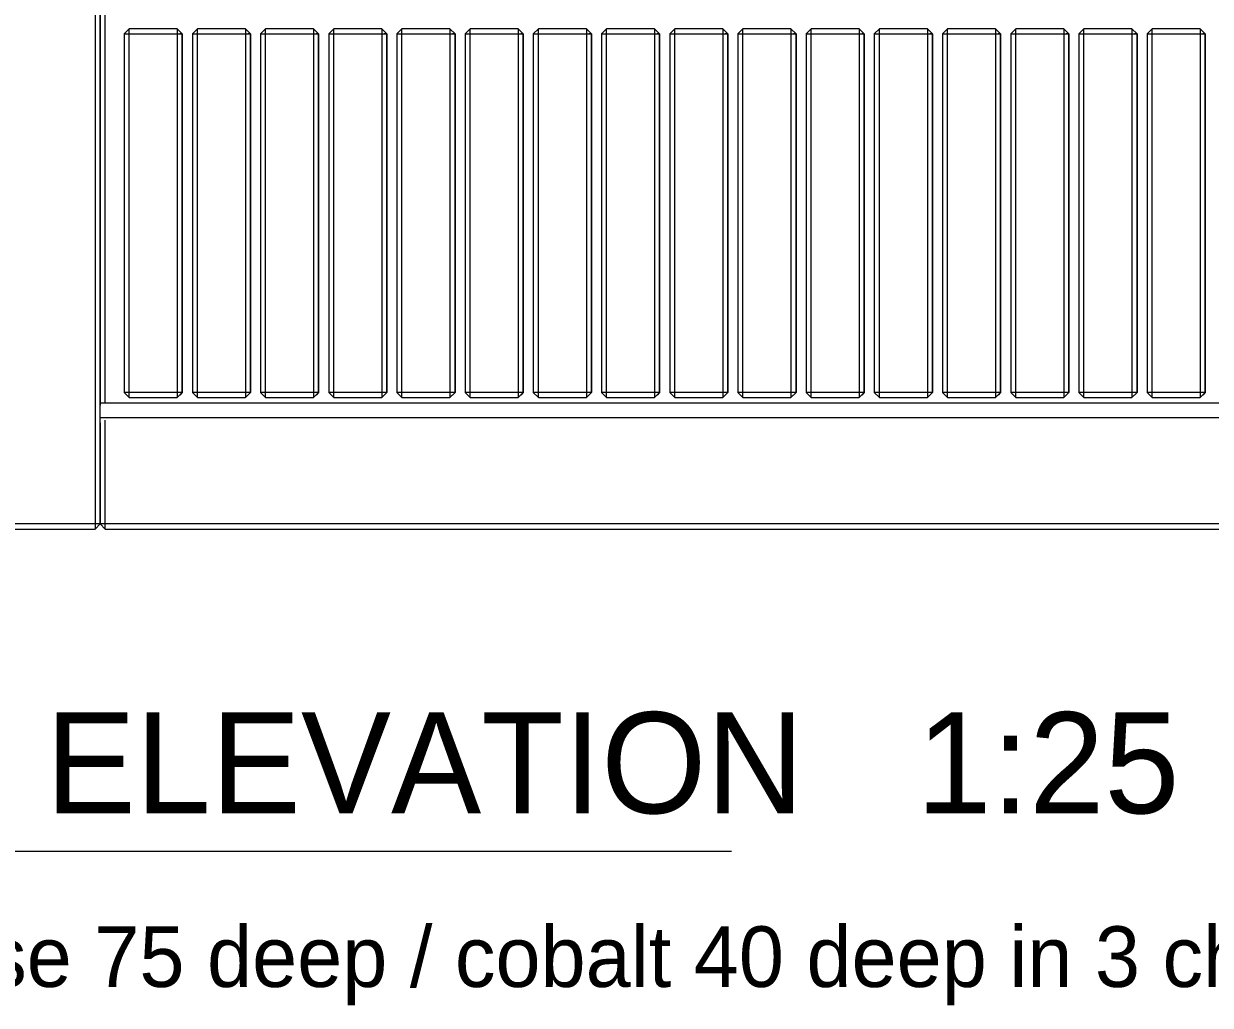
# Model space of a CAD drawing. Header units: metres. Extents: x 10 to 831, y 10 to 584.
# Drawn here: x 227.58 to 265.16, y 236.92 to 268 of the extents above; entities that cross this region are included whole.
import ezdxf

# ---------------------------------------------------------------- set-up
doc = ezdxf.new("R2010")
doc.units = ezdxf.units.M
doc.layers.add('TXT', color=7, linetype='Continuous', lineweight=18)
doc.layers.add('VIS', color=8, linetype='Continuous', lineweight=13)

msp = doc.modelspace()

# ---------------------------------------------------------------- linework, layer by layer
at = {"layer": 'TXT'}
msp.add_line((190, 241.8), (250, 241.8), dxfattribs=at)
at = {"layer": 'VIS'}
for p, q in [((229.84, 293.04), (229.84, 252.16)), ((230, 293.04), (230, 255.9272)), ((230, 252.16), (230, 293.04)), ((230.16, 256.0076), (230.16, 293.04)), ((230.92, 267.84), (230.76, 267.68)), ((230.76, 267.68), (230.92, 267.68)), ((230.76, 267.68), (230.76, 256.32)), ((230.92, 267.68), (230.92, 267.84)), ((230.92, 267.84), (230.92, 267.84)), ((232.44, 267.84), (230.92, 267.84)), ((230.92, 267.68), (232.44, 267.68)), ((230.92, 256.32), (230.92, 267.68)), ((232.44, 267.84), (232.44, 267.68)), ((232.6, 267.68), (232.44, 267.84)), ((232.44, 267.68), (232.6, 267.68)), ((232.44, 267.68), (232.44, 256.32)), ((232.6, 267.68), (232.52, 267.68)), ((232.6, 267.68), (232.6, 267.68)), ((232.6, 256.32), (232.6, 267.68)), ((232.6, 267.68), (232.6, 256.32)), ((233.08, 267.84), (232.92, 267.68)), ((232.92, 267.68), (233.08, 267.68)), ((232.92, 267.68), (232.92, 256.32)), ((233.08, 267.68), (233.08, 267.84)), ((234.6, 267.84), (233.08, 267.84)), ((233.08, 267.84), (233.08, 267.84)), ((233.08, 267.68), (234.6, 267.68)), ((233.08, 256.32), (233.08, 267.68)), ((234.6, 267.84), (234.6, 267.68)), ((234.76, 267.68), (234.6, 267.84)), ((234.6, 267.68), (234.76, 267.68)), ((234.6, 267.68), (234.6, 256.32)), ((234.76, 267.68), (234.68, 267.68)), ((234.76, 267.68), (234.76, 256.32)), ((234.76, 256.32), (234.76, 267.68)), ((234.76, 267.68), (234.76, 267.68)), ((235.24, 267.84), (235.08, 267.68)), ((235.08, 267.68), (235.24, 267.68)), ((235.08, 267.68), (235.08, 256.32)), ((235.24, 267.68), (235.24, 267.84)), ((235.24, 267.84), (235.24, 267.84)), ((236.76, 267.84), (235.24, 267.84)), ((235.24, 256.32), (235.24, 267.68)), ((235.24, 267.68), (236.76, 267.68)), ((236.76, 267.84), (236.76, 267.68)), ((236.92, 267.68), (236.76, 267.84)), ((236.76, 267.68), (236.92, 267.68)), ((236.76, 267.68), (236.76, 256.32)), ((236.92, 267.68), (236.84, 267.68)), ((236.92, 267.68), (236.92, 267.68)), ((236.92, 256.32), (236.92, 267.68)), ((236.92, 267.68), (236.92, 256.32)), ((237.4, 267.84), (237.24, 267.68)), ((237.24, 267.68), (237.4, 267.68)), ((237.24, 267.68), (237.24, 256.32)), ((237.4, 267.68), (237.4, 267.84)), ((237.4, 267.84), (237.4, 267.84)), ((238.92, 267.84), (237.4, 267.84)), ((237.4, 267.68), (238.92, 267.68)), ((237.4, 256.32), (237.4, 267.68)), ((238.92, 267.84), (238.92, 267.68)), ((239.08, 267.68), (238.92, 267.84)), ((238.92, 267.68), (239.08, 267.68)), ((238.92, 267.68), (238.92, 256.32)), ((239.08, 267.68), (239, 267.68)), ((239.08, 267.68), (239.08, 256.32)), ((239.08, 256.32), (239.08, 267.68)), ((239.08, 267.68), (239.08, 267.68)), ((239.56, 267.84), (239.4, 267.68)), ((239.4, 267.68), (239.56, 267.68)), ((239.4, 267.68), (239.4, 256.32)), ((239.56, 267.68), (239.56, 267.84)), ((241.08, 267.84), (239.56, 267.84)), ((239.56, 267.84), (239.56, 267.84)), ((239.56, 267.68), (241.08, 267.68)), ((239.56, 256.32), (239.56, 267.68)), ((241.08, 267.84), (241.08, 267.68)), ((241.24, 267.68), (241.08, 267.84)), ((241.08, 267.68), (241.24, 267.68)), ((241.08, 267.68), (241.08, 256.32)), ((241.24, 267.68), (241.16, 267.68)), ((241.24, 267.68), (241.24, 256.32)), ((241.24, 267.68), (241.24, 267.68)), ((241.24, 256.32), (241.24, 267.68)), ((241.72, 267.84), (241.56, 267.68)), ((241.56, 267.68), (241.72, 267.68)), ((241.56, 267.68), (241.56, 256.32)), ((241.72, 267.68), (241.72, 267.84)), ((241.72, 267.84), (241.72, 267.84)), ((243.24, 267.84), (241.72, 267.84)), ((241.72, 256.32), (241.72, 267.68)), ((241.72, 267.68), (243.24, 267.68)), ((243.24, 267.84), (243.24, 267.68)), ((243.4, 267.68), (243.24, 267.84)), ((243.24, 267.68), (243.4, 267.68)), ((243.24, 267.68), (243.24, 256.32)), ((243.4, 267.68), (243.32, 267.68)), ((243.4, 256.32), (243.4, 267.68)), ((243.4, 267.68), (243.4, 267.68)), ((243.4, 267.68), (243.4, 256.32)), ((243.88, 267.84), (243.72, 267.68)), ((243.72, 267.68), (243.88, 267.68)), ((243.72, 267.68), (243.72, 256.32)), ((243.88, 267.68), (243.88, 267.84)), ((243.88, 267.84), (243.88, 267.84)), ((245.4, 267.84), (243.88, 267.84)), ((243.88, 267.68), (245.4, 267.68)), ((243.88, 256.32), (243.88, 267.68)), ((245.4, 267.84), (245.4, 267.68)), ((245.56, 267.68), (245.4, 267.84)), ((245.4, 267.68), (245.56, 267.68)), ((245.4, 267.68), (245.4, 256.32)), ((245.56, 267.68), (245.48, 267.68)), ((245.56, 267.68), (245.56, 267.68)), ((245.56, 267.68), (245.56, 256.32)), ((245.56, 256.32), (245.56, 267.68)), ((246.04, 267.84), (245.88, 267.68)), ((245.88, 267.68), (246.04, 267.68)), ((245.88, 267.68), (245.88, 256.32)), ((246.04, 267.68), (246.04, 267.84)), ((247.56, 267.84), (246.04, 267.84)), ((246.04, 267.84), (246.04, 267.84)), ((246.04, 267.68), (247.56, 267.68)), ((246.04, 256.32), (246.04, 267.68)), ((247.56, 267.84), (247.56, 267.68)), ((247.72, 267.68), (247.56, 267.84)), ((247.56, 267.68), (247.72, 267.68)), ((247.56, 267.68), (247.56, 256.32)), ((247.72, 267.68), (247.64, 267.68)), ((247.72, 267.68), (247.72, 256.32)), ((247.72, 256.32), (247.72, 267.68)), ((247.72, 267.68), (247.72, 267.68)), ((248.2, 267.84), (248.04, 267.68)), ((248.04, 267.68), (248.2, 267.68)), ((248.04, 267.68), (248.04, 256.32)), ((248.2, 267.68), (248.2, 267.84)), ((248.2, 267.84), (248.2, 267.84)), ((249.72, 267.84), (248.2, 267.84)), ((248.2, 256.32), (248.2, 267.68)), ((248.2, 267.68), (249.72, 267.68)), ((249.72, 267.84), (249.72, 267.68)), ((249.88, 267.68), (249.72, 267.84)), ((249.72, 267.68), (249.88, 267.68)), ((249.72, 267.68), (249.72, 256.32)), ((249.88, 267.68), (249.8, 267.68)), ((249.88, 267.68), (249.88, 267.68)), ((249.88, 256.32), (249.88, 267.68)), ((249.88, 267.68), (249.88, 256.32)), ((250.36, 267.84), (250.2, 267.68)), ((250.2, 267.68), (250.36, 267.68)), ((250.2, 267.68), (250.2, 256.32)), ((250.36, 267.68), (250.36, 267.84)), ((250.36, 267.84), (250.36, 267.84)), ((251.88, 267.84), (250.36, 267.84)), ((250.36, 267.68), (251.88, 267.68)), ((250.36, 256.32), (250.36, 267.68)), ((251.88, 267.84), (251.88, 267.68)), ((252.04, 267.68), (251.88, 267.84)), ((251.88, 267.68), (252.04, 267.68)), ((251.88, 267.68), (251.88, 256.32)), ((252.04, 267.68), (251.96, 267.68)), ((252.04, 267.68), (252.04, 256.32)), ((252.04, 256.32), (252.04, 267.68)), ((252.04, 267.68), (252.04, 267.68)), ((252.52, 267.84), (252.36, 267.68)), ((252.36, 267.68), (252.52, 267.68)), ((252.36, 267.68), (252.36, 256.32)), ((252.52, 267.68), (252.52, 267.84)), ((254.04, 267.84), (252.52, 267.84)), ((252.52, 267.84), (252.52, 267.84)), ((252.52, 267.68), (254.04, 267.68)), ((252.52, 256.32), (252.52, 267.68)), ((254.04, 267.84), (254.04, 267.68)), ((254.2, 267.68), (254.04, 267.84)), ((254.04, 267.68), (254.2, 267.68)), ((254.04, 267.68), (254.04, 256.32)), ((254.2, 267.68), (254.12, 267.68)), ((254.2, 267.68), (254.2, 256.32)), ((254.2, 267.68), (254.2, 267.68)), ((254.2, 256.32), (254.2, 267.68)), ((254.68, 267.84), (254.52, 267.68)), ((254.52, 267.68), (254.68, 267.68)), ((254.52, 267.68), (254.52, 256.32)), ((254.68, 267.68), (254.68, 267.84)), ((254.68, 267.84), (254.68, 267.84)), ((256.2, 267.84), (254.68, 267.84)), ((254.68, 256.32), (254.68, 267.68)), ((254.68, 267.68), (256.2, 267.68)), ((256.2, 267.84), (256.2, 267.68)), ((256.36, 267.68), (256.2, 267.84)), ((256.2, 267.68), (256.36, 267.68)), ((256.2, 267.68), (256.2, 256.32)), ((256.36, 267.68), (256.28, 267.68)), ((256.36, 256.32), (256.36, 267.68)), ((256.36, 267.68), (256.36, 267.68)), ((256.36, 267.68), (256.36, 256.32)), ((256.84, 267.84), (256.68, 267.68)), ((256.68, 267.68), (256.84, 267.68)), ((256.68, 267.68), (256.68, 256.32)), ((256.84, 267.68), (256.84, 267.84)), ((256.84, 267.84), (256.84, 267.84)), ((258.36, 267.84), (256.84, 267.84)), ((256.84, 267.68), (258.36, 267.68)), ((256.84, 256.32), (256.84, 267.68)), ((258.36, 267.84), (258.36, 267.68)), ((258.52, 267.68), (258.36, 267.84)), ((258.36, 267.68), (258.52, 267.68)), ((258.36, 267.68), (258.36, 256.32)), ((258.52, 267.68), (258.44, 267.68)), ((258.52, 267.68), (258.52, 267.68)), ((258.52, 267.68), (258.52, 256.32)), ((258.52, 256.32), (258.52, 267.68)), ((259, 267.84), (258.84, 267.68)), ((258.84, 267.68), (259, 267.68)), ((258.84, 267.68), (258.84, 256.32)), ((259, 267.68), (259, 267.84)), ((260.52, 267.84), (259, 267.84)), ((259, 267.84), (259, 267.84)), ((259, 267.68), (260.52, 267.68)), ((259, 256.32), (259, 267.68)), ((260.52, 267.84), (260.52, 267.68)), ((260.68, 267.68), (260.52, 267.84)), ((260.52, 267.68), (260.68, 267.68)), ((260.52, 267.68), (260.52, 256.32)), ((260.68, 267.68), (260.6, 267.68)), ((260.68, 267.68), (260.68, 256.32)), ((260.68, 256.32), (260.68, 267.68)), ((260.68, 267.68), (260.68, 267.68)), ((261.16, 267.84), (261, 267.68)), ((261, 267.68), (261.16, 267.68)), ((261, 267.68), (261, 256.32)), ((261.16, 267.68), (261.16, 267.84)), ((261.16, 267.84), (261.16, 267.84)), ((262.68, 267.84), (261.16, 267.84)), ((261.16, 256.32), (261.16, 267.68)), ((261.16, 267.68), (262.68, 267.68)), ((262.68, 267.84), (262.68, 267.68)), ((262.84, 267.68), (262.68, 267.84)), ((262.68, 267.68), (262.84, 267.68)), ((262.68, 267.68), (262.68, 256.32)), ((262.84, 267.68), (262.76, 267.68)), ((262.84, 267.68), (262.84, 267.68)), ((262.84, 256.32), (262.84, 267.68)), ((262.84, 267.68), (262.84, 256.32)), ((263.32, 267.84), (263.16, 267.68)), ((263.16, 267.68), (263.32, 267.68)), ((263.16, 267.68), (263.16, 256.32)), ((263.32, 267.68), (263.32, 267.84)), ((263.32, 267.84), (263.32, 267.84)), ((264.84, 267.84), (263.32, 267.84)), ((263.32, 267.68), (264.84, 267.68)), ((263.32, 256.32), (263.32, 267.68)), ((264.84, 267.84), (264.84, 267.68)), ((265, 267.68), (264.84, 267.84)), ((264.84, 267.68), (265, 267.68)), ((264.84, 267.68), (264.84, 256.32)), ((265, 267.68), (264.92, 267.68)), ((265, 267.68), (265, 256.32)), ((265, 256.32), (265, 267.68)), ((265, 267.68), (265, 267.68)), ((230.92, 256.32), (230.76, 256.32)), ((230.76, 256.32), (230.92, 256.16)), ((230.76, 256.32), (230.76, 256.32)), ((230.92, 256.16), (230.92, 256.32)), ((232.44, 256.32), (230.92, 256.32)), ((232.44, 256.16), (232.6, 256.32)), ((232.6, 256.32), (232.44, 256.32)), ((232.44, 256.32), (232.44, 256.16)), ((232.6, 256.32), (232.52, 256.24)), ((232.6, 256.32), (232.6, 256.32)), ((233.08, 256.32), (232.92, 256.32)), ((232.92, 256.32), (233.08, 256.16)), ((232.92, 256.32), (232.92, 256.32)), ((233.08, 256.16), (233.08, 256.32)), ((234.6, 256.32), (233.08, 256.32)), ((234.6, 256.16), (234.76, 256.32)), ((234.76, 256.32), (234.6, 256.32)), ((234.6, 256.32), (234.6, 256.16)), ((234.76, 256.32), (234.68, 256.24)), ((234.76, 256.32), (234.76, 256.32)), ((235.24, 256.32), (235.08, 256.32)), ((235.08, 256.32), (235.24, 256.16)), ((235.08, 256.32), (235.08, 256.32)), ((235.24, 256.16), (235.24, 256.32)), ((236.76, 256.32), (235.24, 256.32)), ((236.76, 256.16), (236.92, 256.32)), ((236.92, 256.32), (236.76, 256.32)), ((236.76, 256.32), (236.76, 256.16)), ((236.92, 256.32), (236.84, 256.24)), ((236.92, 256.32), (236.92, 256.32)), ((237.4, 256.32), (237.24, 256.32)), ((237.24, 256.32), (237.4, 256.16)), ((237.24, 256.32), (237.24, 256.32)), ((237.4, 256.16), (237.4, 256.32)), ((238.92, 256.32), (237.4, 256.32)), ((238.92, 256.16), (239.08, 256.32)), ((239.08, 256.32), (238.92, 256.32)), ((238.92, 256.32), (238.92, 256.16)), ((239.08, 256.32), (239, 256.24)), ((239.08, 256.32), (239.08, 256.32)), ((239.56, 256.32), (239.4, 256.32)), ((239.4, 256.32), (239.56, 256.16)), ((239.4, 256.32), (239.4, 256.32)), ((239.56, 256.16), (239.56, 256.32)), ((241.08, 256.32), (239.56, 256.32)), ((241.08, 256.16), (241.24, 256.32)), ((241.24, 256.32), (241.08, 256.32)), ((241.08, 256.32), (241.08, 256.16)), ((241.24, 256.32), (241.16, 256.24)), ((241.24, 256.32), (241.24, 256.32)), ((241.72, 256.32), (241.56, 256.32)), ((241.56, 256.32), (241.72, 256.16)), ((241.56, 256.32), (241.56, 256.32)), ((241.72, 256.16), (241.72, 256.32)), ((243.24, 256.32), (241.72, 256.32)), ((243.24, 256.16), (243.4, 256.32)), ((243.4, 256.32), (243.24, 256.32)), ((243.24, 256.32), (243.24, 256.16)), ((243.4, 256.32), (243.32, 256.24)), ((243.4, 256.32), (243.4, 256.32)), ((243.88, 256.32), (243.72, 256.32)), ((243.72, 256.32), (243.88, 256.16)), ((243.72, 256.32), (243.72, 256.32)), ((243.88, 256.16), (243.88, 256.32)), ((245.4, 256.32), (243.88, 256.32)), ((245.4, 256.16), (245.56, 256.32)), ((245.56, 256.32), (245.4, 256.32)), ((245.4, 256.32), (245.4, 256.16)), ((245.56, 256.32), (245.48, 256.24)), ((245.56, 256.32), (245.56, 256.32)), ((246.04, 256.32), (245.88, 256.32)), ((245.88, 256.32), (246.04, 256.16)), ((245.88, 256.32), (245.88, 256.32)), ((246.04, 256.16), (246.04, 256.32)), ((247.56, 256.32), (246.04, 256.32)), ((247.56, 256.16), (247.72, 256.32)), ((247.72, 256.32), (247.56, 256.32)), ((247.56, 256.32), (247.56, 256.16)), ((247.72, 256.32), (247.64, 256.24)), ((247.72, 256.32), (247.72, 256.32)), ((248.2, 256.32), (248.04, 256.32)), ((248.04, 256.32), (248.2, 256.16)), ((248.04, 256.32), (248.04, 256.32)), ((248.2, 256.16), (248.2, 256.32)), ((249.72, 256.32), (248.2, 256.32)), ((249.72, 256.16), (249.88, 256.32)), ((249.88, 256.32), (249.72, 256.32)), ((249.72, 256.32), (249.72, 256.16)), ((249.88, 256.32), (249.8, 256.24)), ((249.88, 256.32), (249.88, 256.32)), ((250.36, 256.32), (250.2, 256.32)), ((250.2, 256.32), (250.36, 256.16)), ((250.2, 256.32), (250.2, 256.32)), ((250.36, 256.16), (250.36, 256.32)), ((251.88, 256.32), (250.36, 256.32)), ((251.88, 256.16), (252.04, 256.32)), ((252.04, 256.32), (251.88, 256.32)), ((251.88, 256.32), (251.88, 256.16)), ((252.04, 256.32), (251.96, 256.24)), ((252.04, 256.32), (252.04, 256.32)), ((252.52, 256.32), (252.36, 256.32)), ((252.36, 256.32), (252.52, 256.16)), ((252.36, 256.32), (252.36, 256.32)), ((252.52, 256.16), (252.52, 256.32)), ((254.04, 256.32), (252.52, 256.32)), ((254.04, 256.16), (254.2, 256.32)), ((254.2, 256.32), (254.04, 256.32)), ((254.04, 256.32), (254.04, 256.16)), ((254.2, 256.32), (254.12, 256.24)), ((254.2, 256.32), (254.2, 256.32)), ((254.68, 256.32), (254.52, 256.32)), ((254.52, 256.32), (254.68, 256.16)), ((254.52, 256.32), (254.52, 256.32)), ((254.68, 256.16), (254.68, 256.32)), ((256.2, 256.32), (254.68, 256.32)), ((256.2, 256.16), (256.36, 256.32)), ((256.36, 256.32), (256.2, 256.32)), ((256.2, 256.32), (256.2, 256.16)), ((256.36, 256.32), (256.28, 256.24)), ((256.36, 256.32), (256.36, 256.32)), ((256.84, 256.32), (256.68, 256.32)), ((256.68, 256.32), (256.84, 256.16)), ((256.68, 256.32), (256.68, 256.32)), ((256.84, 256.16), (256.84, 256.32)), ((258.36, 256.32), (256.84, 256.32)), ((258.36, 256.16), (258.52, 256.32)), ((258.52, 256.32), (258.36, 256.32)), ((258.36, 256.32), (258.36, 256.16)), ((258.52, 256.32), (258.44, 256.24)), ((258.52, 256.32), (258.52, 256.32)), ((259, 256.32), (258.84, 256.32)), ((258.84, 256.32), (259, 256.16)), ((258.84, 256.32), (258.84, 256.32)), ((259, 256.16), (259, 256.32)), ((260.52, 256.32), (259, 256.32)), ((260.52, 256.16), (260.68, 256.32)), ((260.68, 256.32), (260.52, 256.32)), ((260.52, 256.32), (260.52, 256.16)), ((260.68, 256.32), (260.6, 256.24)), ((260.68, 256.32), (260.68, 256.32)), ((261.16, 256.32), (261, 256.32)), ((261, 256.32), (261.16, 256.16)), ((261, 256.32), (261, 256.32)), ((261.16, 256.16), (261.16, 256.32)), ((262.68, 256.32), (261.16, 256.32)), ((262.68, 256.16), (262.84, 256.32)), ((262.84, 256.32), (262.68, 256.32)), ((262.68, 256.32), (262.68, 256.16)), ((262.84, 256.32), (262.76, 256.24)), ((262.84, 256.32), (262.84, 256.32)), ((263.32, 256.32), (263.16, 256.32)), ((263.16, 256.32), (263.32, 256.16)), ((263.16, 256.32), (263.16, 256.32)), ((263.32, 256.16), (263.32, 256.32)), ((264.84, 256.32), (263.32, 256.32)), ((264.84, 256.16), (265, 256.32)), ((265, 256.32), (264.84, 256.32)), ((264.84, 256.32), (264.84, 256.16)), ((265, 256.32), (264.92, 256.24)), ((265, 256.32), (265, 256.32)), ((230, 255.52), (230, 256)), ((230, 256), (458, 256)), ((230.92, 256.16), (232.44, 256.16)), ((232.44, 256.16), (232.44, 256.16)), ((233.08, 256.16), (234.6, 256.16)), ((234.6, 256.16), (234.6, 256.16)), ((235.24, 256.16), (236.76, 256.16)), ((236.76, 256.16), (236.76, 256.16)), ((237.4, 256.16), (238.92, 256.16)), ((238.92, 256.16), (238.92, 256.16)), ((239.56, 256.16), (241.08, 256.16)), ((241.08, 256.16), (241.08, 256.16)), ((241.72, 256.16), (243.24, 256.16)), ((243.24, 256.16), (243.24, 256.16)), ((243.88, 256.16), (245.4, 256.16)), ((245.4, 256.16), (245.4, 256.16)), ((246.04, 256.16), (247.56, 256.16)), ((247.56, 256.16), (247.56, 256.16)), ((248.2, 256.16), (249.72, 256.16)), ((249.72, 256.16), (249.72, 256.16)), ((250.36, 256.16), (251.88, 256.16)), ((251.88, 256.16), (251.88, 256.16)), ((252.52, 256.16), (254.04, 256.16)), ((254.04, 256.16), (254.04, 256.16)), ((254.68, 256.16), (256.2, 256.16)), ((256.2, 256.16), (256.2, 256.16)), ((256.84, 256.16), (258.36, 256.16)), ((258.36, 256.16), (258.36, 256.16)), ((259, 256.16), (260.52, 256.16)), ((260.52, 256.16), (260.52, 256.16)), ((261.16, 256.16), (262.68, 256.16)), ((262.68, 256.16), (262.68, 256.16)), ((263.32, 256.16), (264.84, 256.16)), ((264.84, 256.16), (264.84, 256.16)), ((458, 255.52), (230, 255.52)), ((230, 255.52), (230, 255.52)), ((230, 255.3664), (230, 252.16)), ((230.16, 252.16), (230.16, 255.4464)), ((229.84, 252.16), (206.16, 252.16)), ((206.16, 252), (229.84, 252)), ((229.84, 252), (230, 252.16)), ((230, 252.16), (229.84, 252.16)), ((229.84, 252.16), (229.84, 252)), ((229.84, 252), (229.84, 252)), ((230.16, 252.16), (230, 252.16)), ((230, 252.16), (230.16, 252)), ((230, 252.16), (230, 252.16)), ((230, 252.16), (230, 252.16)), ((230.16, 252), (230.16, 252.16)), ((457.84, 252.16), (230.16, 252.16)), ((230.16, 252), (457.84, 252))]:
    msp.add_line(p, q, dxfattribs=at)

# ---------------------------------------------------------------- texts
at = {"layer": 'TXT'}
for s, height, p in [('COUNTER FRONT ELEVATION   1:25', 3.2, (190, 243)), ('glazed bricks 46 wide — turquoise 75 deep / cobalt 40 deep in 3 checkered rows, toe-kick LED, walnut top 60', 1.92, (190, 237.5))]:
    msp.add_text(s, height=height, dxfattribs=at).set_placement(p)

doc.saveas('drawing.dxf')
